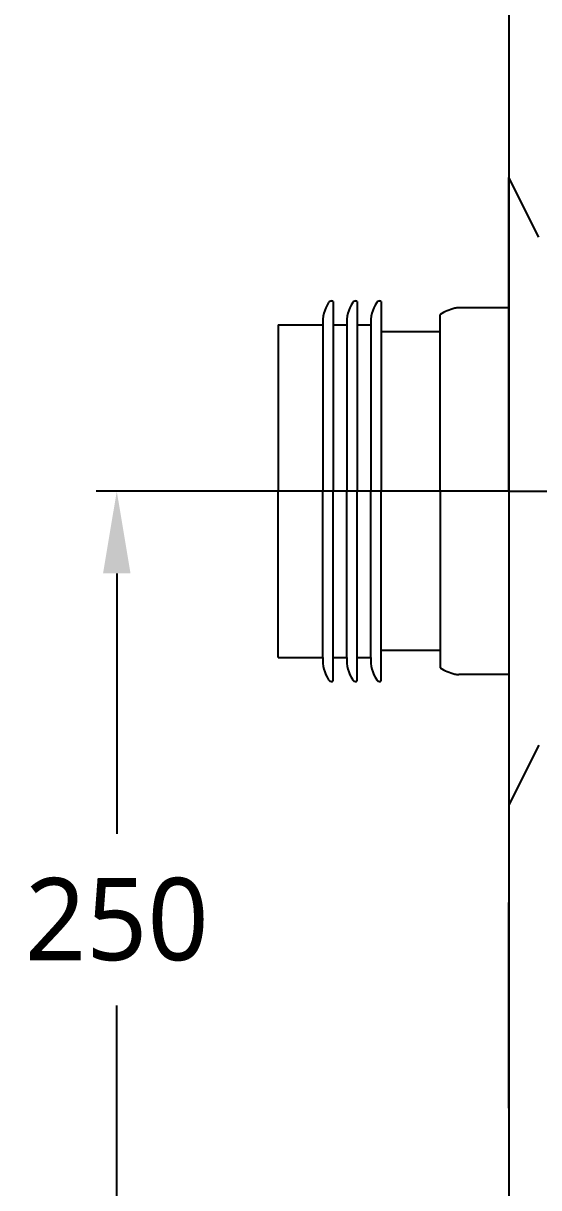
# Model space of a CAD drawing. Extents: x -4358 to 1981, y -50 to 2478.
# Drawn here: x -4248.6 to -4098.4, y 1494.4 to 1834.1 of the extents above; entities that cross this region are included whole.
import ezdxf

# ---------------------------------------------------------------- set-up
doc = ezdxf.new("R2010")
doc.units = 0
doc.header["$LTSCALE"] = 20
doc.header["$MEASUREMENT"] = 0
doc.linetypes.add('CENTER', pattern=[2, 1.25, -0.25, 0.25, -0.25])
doc.layers.get('0').update_dxf_attribs({"linetype": 'CONTINUOUS'})
doc.layers.get('DEFPOINTS').update_dxf_attribs({"linetype": 'CONTINUOUS'})
for name, color, linetype in [('4', 4, 'CONTINUOUS'), ('6', 6, 'CONTINUOUS'), ('CENTER', 2, 'CENTER'), ('전열', 7, 'CONTINUOUS')]:
    doc.layers.add(name, color=color, linetype=linetype)
doc.styles.get("Standard").update_dxf_attribs({"font": 'NanumGothic.ttf'})
doc.dimstyles.get("Standard").update_dxf_attribs({"dimtxt": 2.7, "dimasz": 2.5, "dimexe": 1.5, "dimexo": 1.5, "dimgap": 1.5, "dimtad": 1, "dimdec": 0, "dimlfac": 10, "dimzin": 0, "dimdsep": 46, "dimtxsty": 'Standard', "dimcen": 0, "dimclrt": 2, "dimadec": 0, "dimazin": 0, "dimtfac": 1, "dimtdec": 0, "dimtmove": 0, "dimatfit": 3, "dimfxl": 0, "dimtolj": 1, "dimtzin": 0, "dimarcsym": 0})

# ---------------------------------------------------------------- blocks, each defined once
blk = doc.blocks.new('*D59')
at = {"color": 3, "lineweight": -2}
for p, q in [((-4106.9, 1697.62), (-4227.39, 1697.62)), ((-4221.39, 1673.62), (-4221.39, 1597.68)), ((-4221.39, 1471.62), (-4221.39, 1547.56)), ((-4120.74, 1447.62), (-4227.39, 1447.62))]:
    blk.add_line(p, q, dxfattribs=at)
at = {"color": 3}
for points in [[(-4225.39, 1673.62), (-4217.39, 1673.62), (-4221.39, 1697.62)], [(-4225.39, 1471.62), (-4217.39, 1471.62), (-4221.39, 1447.62)]]:
    blk.add_solid(points, dxfattribs=at)
at = {"layer": 'DEFPOINTS', "color": 0}
for p in [(-4105.1, 1697.62), (-4221.39, 1447.62), (-4118.94, 1447.62)]:
    blk.add_point(p, dxfattribs=at)
at = {"color": 2, "insert": (-4221.39, 1572.62), "char_height": 24, "attachment_point": 5}
blk.add_mtext('\\A1;250', dxfattribs=at)

msp = doc.modelspace()

# ---------------------------------------------------------------- linework, layer by layer
at = {"color": 6}
for p, q in [((-4107.07, 1697.62), (-4107.07, 1789.12)), ((-4098.38, 1771.72), (-4107.07, 1789.12)), ((-4107.07, 1751.12), (-4121.67, 1751.12)), ((-4127.07, 1697.62), (-4127.07, 1749.12)), ((-4127.07, 1697.62), (-4127.07, 1646.12)), ((-4107.07, 1697.62), (-4107.07, 1606.12)), ((-4107.07, 1644.12), (-4121.67, 1644.12)), ((-4098.38, 1623.52), (-4107.07, 1606.12))]:
    msp.add_line(p, q, dxfattribs=at)
at = {"color": 5}
for p, q in [((-4127.07, 1744.12), (-4144.3, 1744.12)), ((-4127.07, 1651.12), (-4144.3, 1651.12))]:
    msp.add_line(p, q, dxfattribs=at)
at = {"color": 6}
for centre, radius, start, end in [((-4119.68, 1738.07), 13.3, 103.9047, 123.7685), ((-4121.67, 1746.12), 5, 90, 103.9047), ((-4119.68, 1657.17), 13.3, 236.2315, 256.0953), ((-4121.67, 1649.12), 5, 256.0953, 270)]:
    msp.add_arc(centre, radius, start, end, dxfattribs=at)
at = {"layer": '4'}
msp.add_line((-4107.07, 1517.62), (-4107.07, 1577.62), dxfattribs=at)
at = {"layer": '6'}
msp.add_lwpolyline([(-3107.07, 2222.65), (-4107.07, 2222.65), (-4107.07, 297.62), (-2179.57, 297.62), (-2179.57, 1322.62)], dxfattribs=at)
at = {"layer": 'CENTER', "color": 1, "linetype": 'CENTER', "ltscale": 2}
msp.add_line((-4107.07, 1697.62), (-3395.93, 1697.62), dxfattribs=at)
at = {"layer": '전열', "color": 3}
for p, q in [((-4158.78, 1753.12), (-4158.5, 1753.12)), ((-4158.3, 1752.92), (-4158.3, 1697.62)), ((-4151.78, 1753.12), (-4151.5, 1753.12)), ((-4151.3, 1752.92), (-4151.3, 1697.62)), ((-4144.78, 1753.12), (-4144.5, 1753.12)), ((-4144.3, 1752.92), (-4144.3, 1697.62)), ((-4174.3, 1746.12), (-4161.3, 1746.12)), ((-4174.3, 1746.12), (-4174.3, 1697.62)), ((-4161.3, 1746.12), (-4161.3, 1697.62)), ((-4158.3, 1746.12), (-4154.3, 1746.12)), ((-4154.3, 1746.12), (-4154.3, 1697.62)), ((-4151.3, 1746.12), (-4147.3, 1746.12)), ((-4147.3, 1746.12), (-4147.3, 1697.62)), ((-4174.3, 1649.12), (-4174.3, 1697.62)), ((-4161.3, 1649.12), (-4161.3, 1697.62)), ((-4158.3, 1642.32), (-4158.3, 1697.62)), ((-4154.3, 1649.12), (-4154.3, 1697.62)), ((-4151.3, 1642.32), (-4151.3, 1697.62)), ((-4147.3, 1649.12), (-4147.3, 1697.62)), ((-4144.3, 1642.32), (-4144.3, 1697.62)), ((-4174.3, 1649.12), (-4161.3, 1649.12)), ((-4158.3, 1649.12), (-4154.3, 1649.12)), ((-4151.3, 1649.12), (-4147.3, 1649.12)), ((-4158.78, 1642.12), (-4158.5, 1642.12)), ((-4151.78, 1642.12), (-4151.5, 1642.12)), ((-4144.78, 1642.12), (-4144.5, 1642.12))]:
    msp.add_line(p, q, dxfattribs=at)
for centre, radius, start, end in [((-4158.78, 1752.12), 1, 90, 146.9391), ((-4158.5, 1752.92), 0.2, 0, 90), ((-4151.78, 1752.12), 1, 90, 146.9391), ((-4151.5, 1752.92), 0.2, 0, 90), ((-4144.78, 1752.12), 1, 90, 146.9391), ((-4144.5, 1752.92), 0.2, 0, 90), ((-4150.74, 1746.89), 10.59, 146.9391, 184.1555), ((-4143.74, 1746.89), 10.59, 146.9391, 184.1555), ((-4136.74, 1746.89), 10.59, 146.9391, 184.1555), ((-4150.74, 1648.35), 10.59, 175.8445, 213.0609), ((-4143.74, 1648.35), 10.59, 175.8445, 213.0609), ((-4136.74, 1648.35), 10.59, 175.8445, 213.0609), ((-4158.78, 1643.12), 1, 213.0609, 270), ((-4158.5, 1642.32), 0.2, 270, 0), ((-4151.78, 1643.12), 1, 213.0609, 270), ((-4151.5, 1642.32), 0.2, 270, 0), ((-4144.78, 1643.12), 1, 213.0609, 270), ((-4144.5, 1642.32), 0.2, 270, 0)]:
    msp.add_arc(centre, radius, start, end, dxfattribs=at)

# ---------------------------------------------------------------- dimensions: what is measured, and where the dimension line sits
dim = msp.add_linear_dim(base=(-4221.39, 1447.62), p1=(-4105.1, 1697.62), p2=(-4118.94, 1447.62), angle=90, dimstyle='Standard', override={"dimscale": 1.2, "dimtxt": 20, "dimasz": 20, "dimexe": 5, "dimgap": 10, "dimtih": 1, "dimtoh": 1, "dimlfac": 1, "dimzin": 12, "dimclrd": 3, "dimclre": 3, "dimazin": 2, "dimarcsym": 1})
dim.commit()
dim.dimension.update_dxf_attribs({"geometry": '*D59', "text_midpoint": (-4221.39, 1572.62)})

doc.saveas('drawing.dxf')
